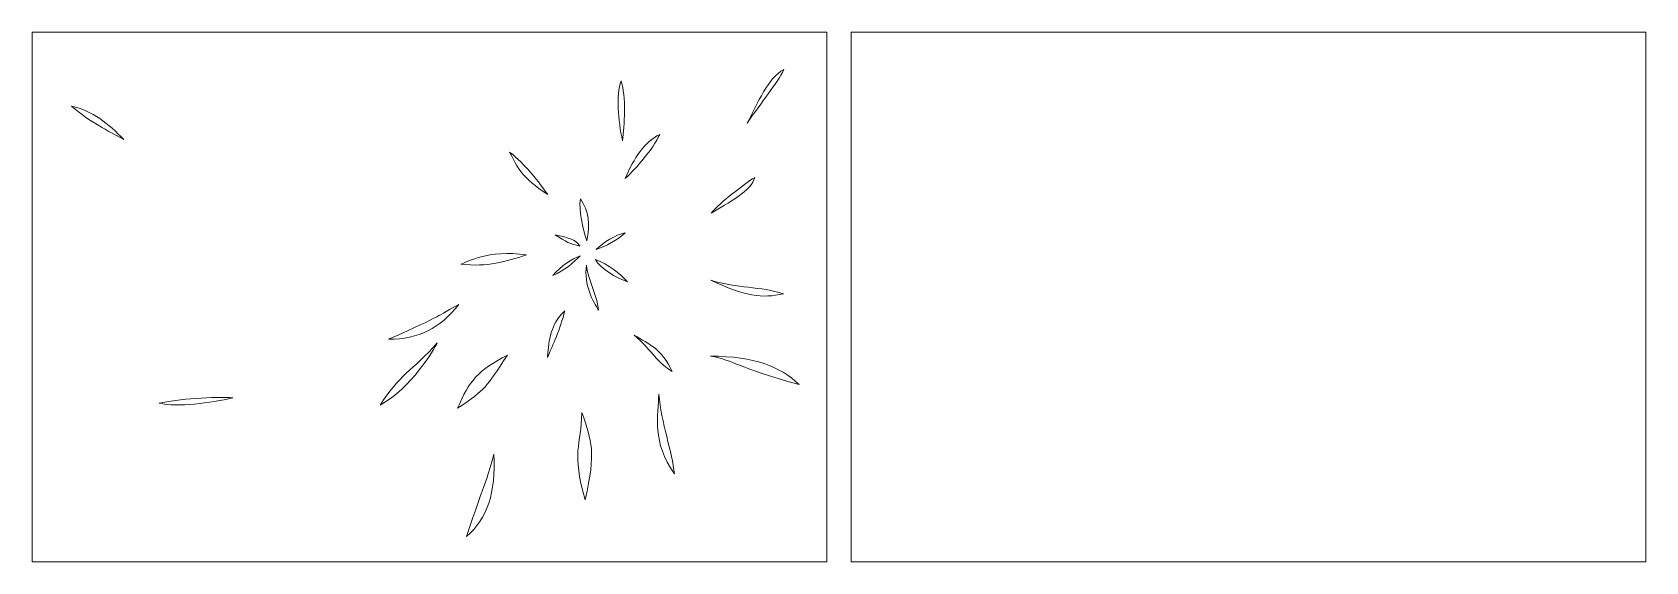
# Model space of a CAD drawing. Header units: millimetres. Extents: x -583 to 583, y -392 to 392.
# Drawn here: x -191 to 583, y -392 to -138 of the extents above; entities that cross this region are included whole.
import ezdxf

# ---------------------------------------------------------------- set-up
doc = ezdxf.new("R2010")
doc.units = ezdxf.units.MM
doc.header["$MEASUREMENT"] = 0
doc.layers.add('layer 1', color=7, linetype='Continuous')

msp = doc.modelspace()

# ---------------------------------------------------------------- linework, layer by layer
at = {"layer": 'layer 1', "color": 250, "lineweight": 9}
for points, knots in [([(190.4251, -392.0689), (190.4251, -392.0689), (-190.5749, -392.0689), (-190.5749, -392.0689), (-190.5749, -392.0689), (-190.5749, -392.0689), (-190.5749, -138.0689), (-190.5749, -138.0689), (-190.5749, -138.0689), (-190.5749, -138.0689), (190.4251, -138.0689), (190.4251, -138.0689), (190.4251, -138.0689), (190.4251, -138.0689), (190.4251, -392.0689), (190.4251, -392.0689)], [0, 0, 0, 0, 0.2, 0.2, 0.2, 0.2, 0.4, 0.4, 0.4, 0.4, 0.6, 0.6, 0.6, 0.6, 1, 1, 1, 1]), ([(583.1521, -392.0689), (583.1521, -392.0689), (202.1521, -392.0689), (202.1521, -392.0689), (202.1521, -392.0689), (202.1521, -392.0689), (202.1521, -138.0689), (202.1521, -138.0689), (202.1521, -138.0689), (202.1521, -138.0689), (583.1521, -138.0689), (583.1521, -138.0689), (583.1521, -138.0689), (583.1521, -138.0689), (583.1521, -392.0689), (583.1521, -392.0689)], [0, 0, 0, 0, 0.2, 0.2, 0.2, 0.2, 0.4, 0.4, 0.4, 0.4, 0.6, 0.6, 0.6, 0.6, 1, 1, 1, 1]), ([(91.7819, -161.3065), (89.2949, -168.6042), (90.3054, -179.8444), (92.5023, -190.2258), (92.5023, -190.2258), (93.3635, -182.7265), (94.316, -168.7757), (91.7819, -161.3065)], [0, 0, 0, 0, 0.33333333, 0.33333333, 0.33333333, 0.33333333, 1, 1, 1, 1]), ([(169.8536, -155.9683), (162.3235, -159.7752), (157.2775, -172.1529), (152.2841, -181.6536), (152.2841, -181.6536), (159.2153, -171.2908), (166.4021, -163.0679), (169.8536, -155.9683)], [0, 0, 0, 0, 0.33333333, 0.33333333, 0.33333333, 0.33333333, 1, 1, 1, 1]), ([(-171.741, -173.4826), (-162.583, -181.488), (-154.5764, -185.0788), (-146.6383, -189.4957), (-146.6383, -189.4957), (-154.1725, -181.9407), (-161.683, -175.776), (-171.741, -173.4826)], [0, 0, 0, 0, 0.33333333, 0.33333333, 0.33333333, 0.33333333, 1, 1, 1, 1]), ([(110.327, -187.1181), (103.0819, -190.6839), (97.9792, -198.3445), (93.7, -208.2251), (93.7, -208.2251), (99.5539, -202.9053), (106.9278, -194.2453), (110.327, -187.1181)], [0, 0, 0, 0, 0.33333333, 0.33333333, 0.33333333, 0.33333333, 1, 1, 1, 1]), ([(38.3541, -195.5407), (42.0346, -202.9893), (43.9199, -207.6504), (56.6654, -215.9176), (56.6654, -215.9176), (49.9348, -206.8994), (46.5332, -202.281), (38.3541, -195.5407)], [0, 0, 0, 0, 0.33333333, 0.33333333, 0.33333333, 0.33333333, 1, 1, 1, 1]), ([(155.9026, -207.6667), (150.3201, -211.3253), (139.6917, -219.3557), (135.0504, -224.8105), (135.0504, -224.8105), (142.8987, -220.0893), (154.5095, -213.9889), (155.9026, -207.6667)], [0, 0, 0, 0, 0.33333333, 0.33333333, 0.33333333, 0.33333333, 1, 1, 1, 1]), ([(72.2596, -217.9657), (71.4938, -223.6571), (73.247, -232.2061), (75.4194, -238.1244), (75.4194, -238.1244), (76.8395, -230.4523), (76.4637, -223.6052), (72.2596, -217.9657)], [0, 0, 0, 0, 0.33333333, 0.33333333, 0.33333333, 0.33333333, 1, 1, 1, 1]), ([(60.202, -235.2616), (65.2272, -238.6699), (67.5105, -239.6536), (71.9752, -240.6068), (71.9752, -240.6068), (70.3943, -237.5164), (65.6871, -236.3588), (60.202, -235.2616)], [0, 0, 0, 0, 0.33333333, 0.33333333, 0.33333333, 0.33333333, 1, 1, 1, 1]), ([(79.783, -242.2698), (83.8542, -241.0988), (90.7934, -237.338), (93.7817, -234.2129), (93.7817, -234.2129), (89.1798, -235.2328), (83.2844, -238.8709), (79.783, -242.2698)], [0, 0, 0, 0, 0.33333333, 0.33333333, 0.33333333, 0.33333333, 1, 1, 1, 1]), ([(14.9283, -249.3137), (27.9739, -250.8467), (36.2628, -248.048), (46.4547, -244.9112), (46.4547, -244.9112), (28.0616, -242.0753), (17.3369, -248.6414), (14.9283, -249.3137)], [0, 0, 0, 0, 0.33333333, 0.33333333, 0.33333333, 0.33333333, 1, 1, 1, 1]), ([(59.0429, -254.7934), (64.8936, -252.131), (68.758, -248.9643), (72.1762, -245.253), (72.1762, -245.253), (68.2969, -246.7105), (62.9238, -250.0878), (59.0429, -254.7934)], [0, 0, 0, 0, 0.33333333, 0.33333333, 0.33333333, 0.33333333, 1, 1, 1, 1]), ([(79.5688, -247.0127), (81.3377, -251.2639), (90.2716, -256.3188), (94.8531, -257.7639), (94.8531, -257.7639), (90.9916, -253.5242), (85.6627, -249.5799), (79.5688, -247.0127)], [0, 0, 0, 0, 0.33333333, 0.33333333, 0.33333333, 0.33333333, 1, 1, 1, 1]), ([(75.1376, -249.7991), (73.8611, -259.2061), (78.4437, -267.5044), (80.9477, -271.3415), (80.9477, -271.3415), (80.8298, -266.06), (75.7704, -256.4112), (75.1376, -249.7991)], [0, 0, 0, 0, 0.33333333, 0.33333333, 0.33333333, 0.33333333, 1, 1, 1, 1]), ([(134.8554, -257.034), (150.9768, -264.7432), (159.5163, -265.8593), (169.611, -263.5018), (169.611, -263.5018), (158.6569, -259.934), (147.4993, -261.0302), (134.8554, -257.034)], [0, 0, 0, 0, 0.33333333, 0.33333333, 0.33333333, 0.33333333, 1, 1, 1, 1]), ([(-19.735, -285.3515), (-5.1497, -285.2561), (4.748, -280.1425), (14.0134, -268.7083), (14.0134, -268.7083), (-0.6081, -276.3787), (8.7695, -272.6419), (-19.735, -285.3515)], [0, 0, 0, 0, 0.33333333, 0.33333333, 0.33333333, 0.33333333, 1, 1, 1, 1]), ([(64.8336, -271.69), (60.5723, -275.7982), (57.2369, -280.5903), (56.5094, -294.0644), (56.5094, -294.0644), (59.0126, -288.2321), (62.5932, -280.4891), (64.8336, -271.69)], [0, 0, 0, 0, 0.33333333, 0.33333333, 0.33333333, 0.33333333, 1, 1, 1, 1]), ([(98.0827, -283.4142), (106.354, -290.3589), (107.3787, -294.839), (116.2759, -300.8741), (116.2759, -300.8741), (111.2161, -289.7506), (105.4855, -287.8677), (98.0827, -283.4142)], [0, 0, 0, 0, 0.33333333, 0.33333333, 0.33333333, 0.33333333, 1, 1, 1, 1]), ([(3.6209, -287.0733), (-8.2621, -300.4654), (-14.9732, -302.6517), (-23.7136, -316.928), (-23.7136, -316.928), (-8.9589, -308.721), (2.3536, -290.0907), (3.6209, -287.0733)], [0, 0, 0, 0, 0.33333333, 0.33333333, 0.33333333, 0.33333333, 1, 1, 1, 1]), ([(37.3146, -292.9186), (22.8461, -300.5464), (19.0303, -305.2713), (13.375, -318.4683), (13.375, -318.4683), (27.4358, -309.0109), (26.4837, -308.9498), (37.3146, -292.9186)], [0, 0, 0, 0, 0.33333333, 0.33333333, 0.33333333, 0.33333333, 1, 1, 1, 1]), ([(134.6254, -293.4096), (146.6361, -295.7038), (146.8372, -298.7357), (177.1673, -307.0298), (177.1673, -307.0298), (167.4729, -298.0906), (156.1316, -293.6862), (134.6254, -293.4096)], [0, 0, 0, 0, 0.33333333, 0.33333333, 0.33333333, 0.33333333, 1, 1, 1, 1]), ([(-129.6828, -316.0184), (-120.9781, -318.2147), (-105.0916, -315.798), (-94.3276, -313.4522), (-94.3276, -313.4522), (-102.8169, -312.7196), (-121.1771, -314.0107), (-129.6828, -316.0184)], [0, 0, 0, 0, 0.33333333, 0.33333333, 0.33333333, 0.33333333, 1, 1, 1, 1]), ([(109.9181, -311.716), (109.4156, -321.5235), (106.6195, -335.0181), (117.3321, -349.8477), (117.3321, -349.8477), (116.4201, -339.773), (110.9236, -325.0701), (109.9181, -311.716)], [0, 0, 0, 0, 0.33333333, 0.33333333, 0.33333333, 0.33333333, 1, 1, 1, 1]), ([(73.0224, -320.5329), (72.5261, -336.6925), (67.9572, -339.0248), (74.5418, -362.3409), (74.5418, -362.3409), (79.8618, -338.8542), (77.7466, -334.7981), (73.0224, -320.5329)], [0, 0, 0, 0, 0.33333333, 0.33333333, 0.33333333, 0.33333333, 1, 1, 1, 1]), ([(30.7421, -340.3909), (28.1618, -351.3389), (26.9366, -352.3673), (17.6087, -380.0136), (17.6087, -380.0136), (27.6622, -371.177), (31.8296, -359.2532), (30.7421, -340.3909)], [0, 0, 0, 0, 0.33333333, 0.33333333, 0.33333333, 0.33333333, 1, 1, 1, 1])]:
    msp.add_open_spline(points, degree=3, knots=knots, dxfattribs=at)

doc.saveas('drawing.dxf')
